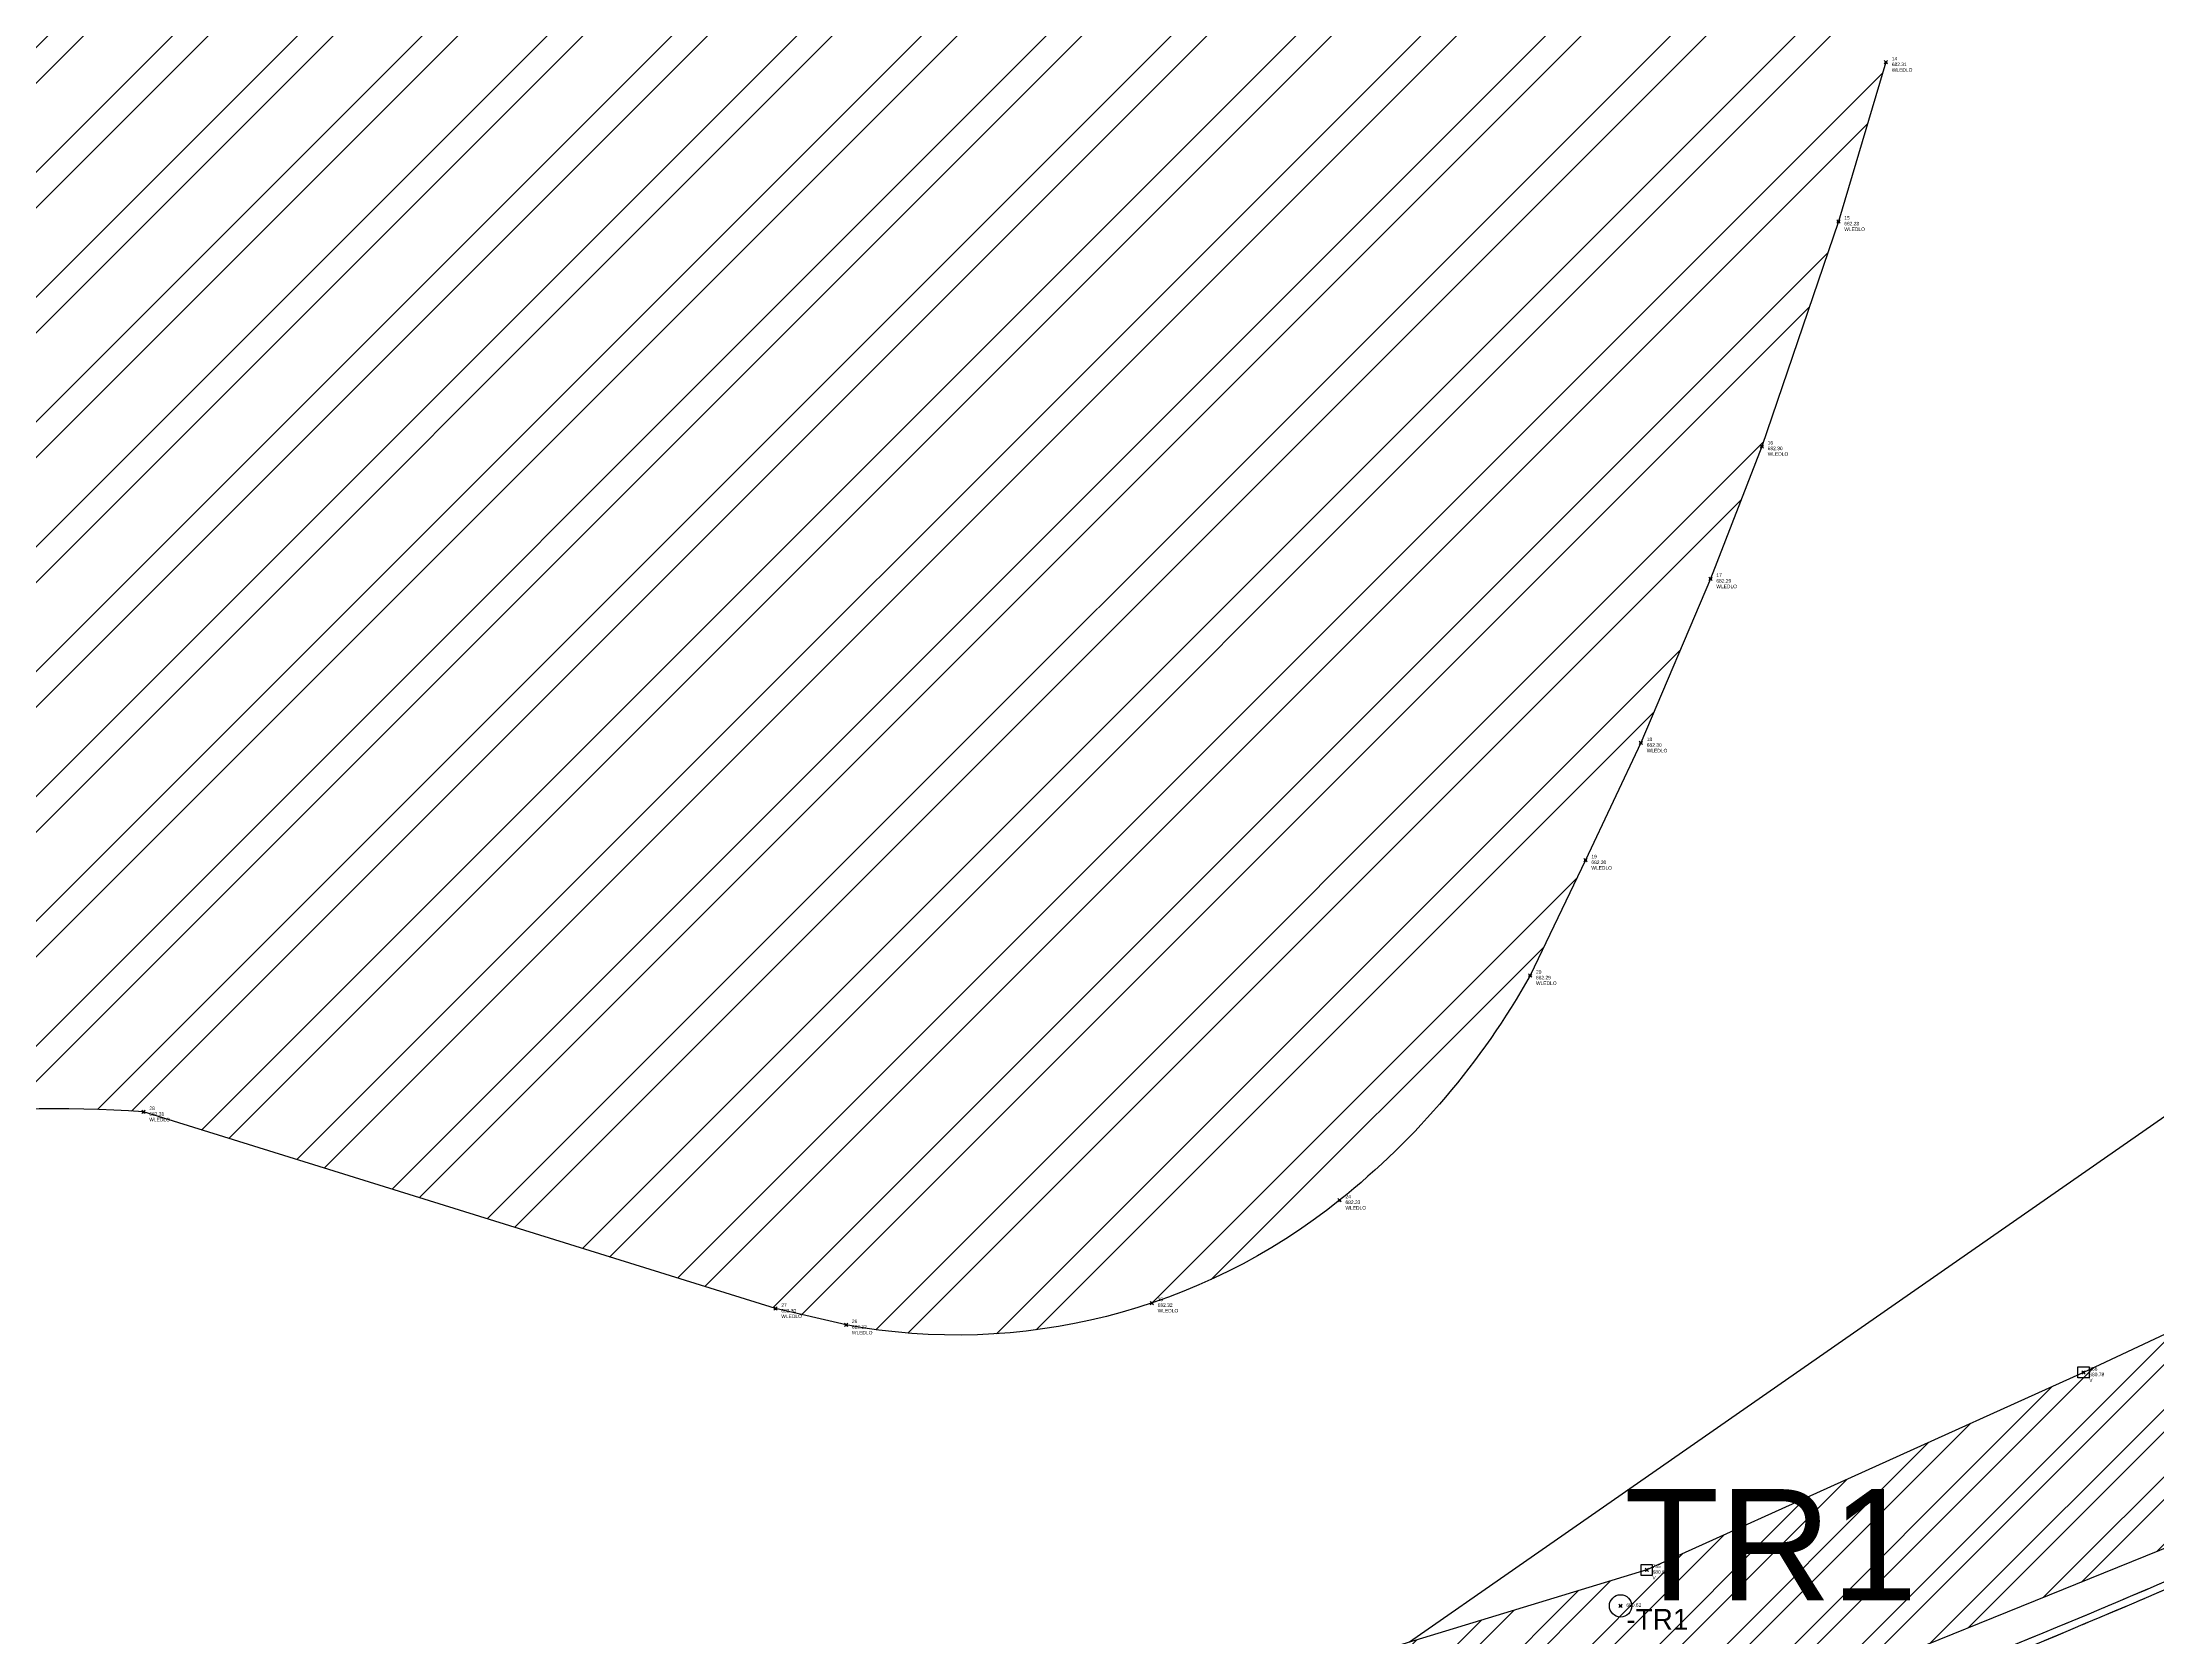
# Model space of a CAD drawing. Extents: x 350769 to 354978, y 6304672 to 6307963.
# Drawn here: x 352701.18 to 352739.22, y 6305511.37 to 6305540.07 of the extents above; entities that cross this region are included whole.
import ezdxf

# ---------------------------------------------------------------- set-up
doc = ezdxf.new("R2010")
doc.units = 0
doc.header["$PDMODE"] = 35
doc.header["$PDSIZE"] = 0.03
doc.linetypes.add('CONTINUOS', pattern=[0])
doc.linetypes.add('JPG_DASHDOT', pattern=[1, 0.5, -0.25, 0, -0.25])
doc.layers.get('0').update_dxf_attribs({"linetype": 'CONTINUOUS'})
doc.layers.add('0_ASD_TOPOGRAFIA_ELEMENTOS', color=7, linetype='CONTINUOS', lineweight=5, true_color=0xbdbdbd)
for name, color, linetype in [('1-ESTACION', 6, 'CONTINUOUS'), ('1-LINEA DE EDIFICACION', 2, 'CONTINUOUS'), ('1-PAVIMENTO', 161, 'CONTINUOUS'), ('1-SOLERA', 212, 'CONTINUOUS'), ('1-VEREDA', 251, 'CONTINUOUS'), ('2-ACHURADO VEREDA', 252, 'CONTINUOUS'), ('C-TINN', 5, 'CONTINUOUS'), ('C-TOPO - BORDE - 3', 7, 'CONTINUOUS'), ('C-TOPO-MINR', 8, 'CONTINUOUS'), ('TOP-URB-SOLERAS', 2, 'JPG_DASHDOT'), ('V-NODE - 2013', 4, 'CONTINUOUS'), ('V-NODE-TEXT 2013', 2, 'CONTINUOUS'), ('V-NODE-TEXT1 2013', 6, 'CONTINUOUS')]:
    doc.layers.add(name, color=color, linetype=linetype)
doc.styles.add('A', font='arial.ttf', dxfattribs={"height": 2})

# ---------------------------------------------------------------- blocks, each defined once
blk = doc.blocks.new('*U134', base_point=(352734.336, 6305539.708))
at = {"layer": 'V-NODE - 2013', "lineweight": -2}
blk.add_point((352734.336, 6305539.708), dxfattribs=at)
at = {"layer": 'V-NODE-TEXT 2013', "linetype": 'ByBlock', "char_height": 0.0635}
for s, insert, attachment_point in [('WLEDLO', (352734.441, 6305539.602), 1), ('682.31', (352734.441, 6305539.703), 1), ('14', (352734.441, 6305539.741), 7)]:
    blk.add_mtext(s, dxfattribs=dict(at, insert=insert, attachment_point=attachment_point))
blk = doc.blocks.new('*U135', base_point=(352733.481, 6305536.843))
at = {"layer": 'V-NODE - 2013', "lineweight": -2}
blk.add_point((352733.481, 6305536.843), dxfattribs=at)
at = {"layer": 'V-NODE-TEXT 2013', "linetype": 'ByBlock', "char_height": 0.0635}
for s, insert, attachment_point in [('682.28', (352733.586, 6305536.838), 1), ('15', (352733.586, 6305536.876), 7), ('WLEDLO', (352733.586, 6305536.737), 1)]:
    blk.add_mtext(s, dxfattribs=dict(at, insert=insert, attachment_point=attachment_point))
blk = doc.blocks.new('*U136', base_point=(352732.103, 6305532.8))
at = {"layer": 'V-NODE - 2013', "lineweight": -2}
blk.add_point((352732.103, 6305532.8), dxfattribs=at)
at = {"layer": 'V-NODE-TEXT 2013', "linetype": 'ByBlock', "char_height": 0.0635}
for s, insert, attachment_point in [('WLEDLO', (352732.208, 6305532.694), 1), ('682.30', (352732.208, 6305532.795), 1), ('16', (352732.208, 6305532.833), 7)]:
    blk.add_mtext(s, dxfattribs=dict(at, insert=insert, attachment_point=attachment_point))
blk = doc.blocks.new('*U137', base_point=(352731.18, 6305530.418))
at = {"layer": 'V-NODE - 2013', "lineweight": -2}
blk.add_point((352731.18, 6305530.418), dxfattribs=at)
at = {"layer": 'V-NODE-TEXT 2013', "linetype": 'ByBlock', "char_height": 0.0635}
for s, insert, attachment_point in [('682.29', (352731.285, 6305530.413), 1), ('17', (352731.285, 6305530.451), 7), ('WLEDLO', (352731.285, 6305530.312), 1)]:
    blk.add_mtext(s, dxfattribs=dict(at, insert=insert, attachment_point=attachment_point))
blk = doc.blocks.new('*U138', base_point=(352729.928, 6305527.466))
at = {"layer": 'V-NODE - 2013', "lineweight": -2}
blk.add_point((352729.928, 6305527.466), dxfattribs=at)
at = {"layer": 'V-NODE-TEXT 2013', "linetype": 'ByBlock', "char_height": 0.0635}
for s, insert, attachment_point in [('WLEDLO', (352730.033, 6305527.36), 1), ('682.30', (352730.033, 6305527.461), 1), ('18', (352730.033, 6305527.499), 7)]:
    blk.add_mtext(s, dxfattribs=dict(at, insert=insert, attachment_point=attachment_point))
blk = doc.blocks.new('*U139', base_point=(352728.932, 6305525.356))
at = {"layer": 'V-NODE - 2013', "lineweight": -2}
blk.add_point((352728.932, 6305525.356), dxfattribs=at)
at = {"layer": 'V-NODE-TEXT 2013', "linetype": 'ByBlock', "char_height": 0.0635}
for s, insert, attachment_point in [('19', (352729.037, 6305525.389), 7), ('WLEDLO', (352729.037, 6305525.25), 1), ('682.30', (352729.037, 6305525.351), 1)]:
    blk.add_mtext(s, dxfattribs=dict(at, insert=insert, attachment_point=attachment_point))
blk = doc.blocks.new('*U140', base_point=(352727.936, 6305523.282))
at = {"layer": 'V-NODE - 2013', "lineweight": -2}
blk.add_point((352727.936, 6305523.282), dxfattribs=at)
at = {"layer": 'V-NODE-TEXT 2013', "linetype": 'ByBlock', "char_height": 0.0635}
for s, insert, attachment_point in [('WLEDLO', (352728.041, 6305523.176), 1), ('20', (352728.041, 6305523.315), 7), ('682.29', (352728.041, 6305523.277), 1)]:
    blk.add_mtext(s, dxfattribs=dict(at, insert=insert, attachment_point=attachment_point))
blk = doc.blocks.new('*U141', base_point=(352724.509, 6305519.241))
at = {"layer": 'V-NODE - 2013', "lineweight": -2}
blk.add_point((352724.509, 6305519.241), dxfattribs=at)
at = {"layer": 'V-NODE-TEXT 2013', "linetype": 'ByBlock', "char_height": 0.0635}
for s, insert, attachment_point in [('24', (352724.614, 6305519.274), 7), ('WLEDLO', (352724.614, 6305519.135), 1), ('682.33', (352724.614, 6305519.236), 1)]:
    blk.add_mtext(s, dxfattribs=dict(at, insert=insert, attachment_point=attachment_point))
blk = doc.blocks.new('*U142', base_point=(352721.131, 6305517.392))
at = {"layer": 'V-NODE - 2013', "lineweight": -2}
blk.add_point((352721.131, 6305517.392), dxfattribs=at)
at = {"layer": 'V-NODE-TEXT 2013', "linetype": 'ByBlock', "char_height": 0.0635}
for s, insert, attachment_point in [('25', (352721.236, 6305517.425), 7), ('682.32', (352721.236, 6305517.387), 1), ('WLEDLO', (352721.236, 6305517.286), 1)]:
    blk.add_mtext(s, dxfattribs=dict(at, insert=insert, attachment_point=attachment_point))
blk = doc.blocks.new('*U143', base_point=(352715.631, 6305516.997))
at = {"layer": 'V-NODE - 2013', "lineweight": -2}
blk.add_point((352715.631, 6305516.997), dxfattribs=at)
at = {"layer": 'V-NODE-TEXT 2013', "linetype": 'ByBlock', "char_height": 0.0635}
for s, insert, attachment_point in [('26', (352715.736, 6305517.03), 7), ('WLEDLO', (352715.736, 6305516.891), 1), ('682.32', (352715.736, 6305516.992), 1)]:
    blk.add_mtext(s, dxfattribs=dict(at, insert=insert, attachment_point=attachment_point))
blk = doc.blocks.new('*U144', base_point=(352714.362, 6305517.291))
at = {"layer": 'V-NODE - 2013', "lineweight": -2}
blk.add_point((352714.362, 6305517.291), dxfattribs=at)
at = {"layer": 'V-NODE-TEXT 2013', "linetype": 'ByBlock', "char_height": 0.0635}
for s, insert, attachment_point in [('27', (352714.467, 6305517.324), 7), ('WLEDLO', (352714.467, 6305517.185), 1), ('682.30', (352714.467, 6305517.286), 1)]:
    blk.add_mtext(s, dxfattribs=dict(at, insert=insert, attachment_point=attachment_point))
blk = doc.blocks.new('*U145', base_point=(352702.995, 6305520.829))
at = {"layer": 'V-NODE - 2013', "lineweight": -2}
blk.add_point((352702.995, 6305520.829), dxfattribs=at)
at = {"layer": 'V-NODE-TEXT 2013', "linetype": 'ByBlock', "char_height": 0.0635}
for s, insert, attachment_point in [('28', (352703.1, 6305520.862), 7), ('682.31', (352703.1, 6305520.824), 1), ('WLEDLO', (352703.1, 6305520.723), 1)]:
    blk.add_mtext(s, dxfattribs=dict(at, insert=insert, attachment_point=attachment_point))
blk = doc.blocks.new('*U182', base_point=(352730.032, 6305512.591))
at = {"layer": 'V-NODE - 2013', "lineweight": -2}
blk.add_point((352730.032, 6305512.591), dxfattribs=at)
at = {"layer": 'V-NODE-TEXT 2013', "linetype": 'ByBlock', "char_height": 0.0635}
for s, insert, attachment_point in [('V', (352730.137, 6305512.485), 1), ('755', (352730.137, 6305512.624), 7), ('680.62', (352730.137, 6305512.586), 1)]:
    blk.add_mtext(s, dxfattribs=dict(at, insert=insert, attachment_point=attachment_point))
blk = doc.blocks.new('*U183', base_point=(352737.888, 6305516.144))
at = {"layer": 'V-NODE - 2013', "lineweight": -2}
blk.add_point((352737.888, 6305516.144), dxfattribs=at)
at = {"layer": 'V-NODE-TEXT 2013', "linetype": 'ByBlock', "char_height": 0.0635}
for s, insert, attachment_point in [('V', (352737.993, 6305516.038), 1), ('756', (352737.993, 6305516.177), 7), ('680.78', (352737.993, 6305516.139), 1)]:
    blk.add_mtext(s, dxfattribs=dict(at, insert=insert, attachment_point=attachment_point))
blk = doc.blocks.new('*U456', base_point=(352729.562, 6305511.945))
at = {"layer": 'V-NODE - 2013', "lineweight": -2}
blk.add_point((352729.562, 6305511.945), dxfattribs=at)
at = {"layer": 'V-NODE-TEXT1 2013', "linetype": 'ByBlock'}
for s, insert, char_height, attachment_point in [('680.62', (352729.667, 6305511.959), 0.0635, 4), ('-TR1', (352729.667, 6305511.89), 0.375, 1)]:
    blk.add_mtext(s, dxfattribs=dict(at, insert=insert, char_height=char_height, attachment_point=attachment_point))
blk = doc.blocks.new('*U588', base_point=(352729.562, 6305511.945))
at = {"layer": 'V-NODE - 2013', "lineweight": -2}
blk.add_point((352729.562, 6305511.945), dxfattribs=at)
at = {"layer": 'V-NODE-TEXT1 2013', "linetype": 'ByBlock'}
for s, insert, char_height, attachment_point in [('680.62', (352729.667, 6305511.959), 0.0635, 4), ('-TR1', (352729.667, 6305511.89), 0.375, 1)]:
    blk.add_mtext(s, dxfattribs=dict(at, insert=insert, char_height=char_height, attachment_point=attachment_point))
blk = doc.blocks.new('*U4372', base_point=(352734.336, 6305539.708))
at = {"layer": 'V-NODE - 2013', "lineweight": -2}
blk.add_point((352734.336, 6305539.708), dxfattribs=at)
at = {"layer": 'V-NODE-TEXT 2013', "linetype": 'ByBlock', "char_height": 0.0635}
for s, insert, attachment_point in [('WLEDLO', (352734.441, 6305539.602), 1), ('682.31', (352734.441, 6305539.703), 1), ('14', (352734.441, 6305539.741), 7)]:
    blk.add_mtext(s, dxfattribs=dict(at, insert=insert, attachment_point=attachment_point))
blk = doc.blocks.new('*U4373', base_point=(352733.481, 6305536.843))
at = {"layer": 'V-NODE - 2013', "lineweight": -2}
blk.add_point((352733.481, 6305536.843), dxfattribs=at)
at = {"layer": 'V-NODE-TEXT 2013', "linetype": 'ByBlock', "char_height": 0.0635}
for s, insert, attachment_point in [('682.28', (352733.586, 6305536.838), 1), ('15', (352733.586, 6305536.876), 7), ('WLEDLO', (352733.586, 6305536.737), 1)]:
    blk.add_mtext(s, dxfattribs=dict(at, insert=insert, attachment_point=attachment_point))
blk = doc.blocks.new('*U4374', base_point=(352732.103, 6305532.8))
at = {"layer": 'V-NODE - 2013', "lineweight": -2}
blk.add_point((352732.103, 6305532.8), dxfattribs=at)
at = {"layer": 'V-NODE-TEXT 2013', "linetype": 'ByBlock', "char_height": 0.0635}
for s, insert, attachment_point in [('WLEDLO', (352732.208, 6305532.694), 1), ('682.30', (352732.208, 6305532.795), 1), ('16', (352732.208, 6305532.833), 7)]:
    blk.add_mtext(s, dxfattribs=dict(at, insert=insert, attachment_point=attachment_point))
blk = doc.blocks.new('*U4375', base_point=(352731.18, 6305530.418))
at = {"layer": 'V-NODE - 2013', "lineweight": -2}
blk.add_point((352731.18, 6305530.418), dxfattribs=at)
at = {"layer": 'V-NODE-TEXT 2013', "linetype": 'ByBlock', "char_height": 0.0635}
for s, insert, attachment_point in [('682.29', (352731.285, 6305530.413), 1), ('17', (352731.285, 6305530.451), 7), ('WLEDLO', (352731.285, 6305530.312), 1)]:
    blk.add_mtext(s, dxfattribs=dict(at, insert=insert, attachment_point=attachment_point))
blk = doc.blocks.new('*U4376', base_point=(352729.928, 6305527.466))
at = {"layer": 'V-NODE - 2013', "lineweight": -2}
blk.add_point((352729.928, 6305527.466), dxfattribs=at)
at = {"layer": 'V-NODE-TEXT 2013', "linetype": 'ByBlock', "char_height": 0.0635}
for s, insert, attachment_point in [('WLEDLO', (352730.033, 6305527.36), 1), ('682.30', (352730.033, 6305527.461), 1), ('18', (352730.033, 6305527.499), 7)]:
    blk.add_mtext(s, dxfattribs=dict(at, insert=insert, attachment_point=attachment_point))
blk = doc.blocks.new('*U4377', base_point=(352728.932, 6305525.356))
at = {"layer": 'V-NODE - 2013', "lineweight": -2}
blk.add_point((352728.932, 6305525.356), dxfattribs=at)
at = {"layer": 'V-NODE-TEXT 2013', "linetype": 'ByBlock', "char_height": 0.0635}
for s, insert, attachment_point in [('19', (352729.037, 6305525.389), 7), ('WLEDLO', (352729.037, 6305525.25), 1), ('682.30', (352729.037, 6305525.351), 1)]:
    blk.add_mtext(s, dxfattribs=dict(at, insert=insert, attachment_point=attachment_point))
blk = doc.blocks.new('*U4378', base_point=(352727.936, 6305523.282))
at = {"layer": 'V-NODE - 2013', "lineweight": -2}
blk.add_point((352727.936, 6305523.282), dxfattribs=at)
at = {"layer": 'V-NODE-TEXT 2013', "linetype": 'ByBlock', "char_height": 0.0635}
for s, insert, attachment_point in [('WLEDLO', (352728.041, 6305523.176), 1), ('20', (352728.041, 6305523.315), 7), ('682.29', (352728.041, 6305523.277), 1)]:
    blk.add_mtext(s, dxfattribs=dict(at, insert=insert, attachment_point=attachment_point))
blk = doc.blocks.new('*U4379', base_point=(352724.509, 6305519.241))
at = {"layer": 'V-NODE - 2013', "lineweight": -2}
blk.add_point((352724.509, 6305519.241), dxfattribs=at)
at = {"layer": 'V-NODE-TEXT 2013', "linetype": 'ByBlock', "char_height": 0.0635}
for s, insert, attachment_point in [('24', (352724.614, 6305519.274), 7), ('WLEDLO', (352724.614, 6305519.135), 1), ('682.33', (352724.614, 6305519.236), 1)]:
    blk.add_mtext(s, dxfattribs=dict(at, insert=insert, attachment_point=attachment_point))
blk = doc.blocks.new('*U4380', base_point=(352721.131, 6305517.392))
at = {"layer": 'V-NODE - 2013', "lineweight": -2}
blk.add_point((352721.131, 6305517.392), dxfattribs=at)
at = {"layer": 'V-NODE-TEXT 2013', "linetype": 'ByBlock', "char_height": 0.0635}
for s, insert, attachment_point in [('25', (352721.236, 6305517.425), 7), ('682.32', (352721.236, 6305517.387), 1), ('WLEDLO', (352721.236, 6305517.286), 1)]:
    blk.add_mtext(s, dxfattribs=dict(at, insert=insert, attachment_point=attachment_point))
blk = doc.blocks.new('*U4381', base_point=(352715.631, 6305516.997))
at = {"layer": 'V-NODE - 2013', "lineweight": -2}
blk.add_point((352715.631, 6305516.997), dxfattribs=at)
at = {"layer": 'V-NODE-TEXT 2013', "linetype": 'ByBlock', "char_height": 0.0635}
for s, insert, attachment_point in [('26', (352715.736, 6305517.03), 7), ('WLEDLO', (352715.736, 6305516.891), 1), ('682.32', (352715.736, 6305516.992), 1)]:
    blk.add_mtext(s, dxfattribs=dict(at, insert=insert, attachment_point=attachment_point))
blk = doc.blocks.new('*U4382', base_point=(352714.362, 6305517.291))
at = {"layer": 'V-NODE - 2013', "lineweight": -2}
blk.add_point((352714.362, 6305517.291), dxfattribs=at)
at = {"layer": 'V-NODE-TEXT 2013', "linetype": 'ByBlock', "char_height": 0.0635}
for s, insert, attachment_point in [('27', (352714.467, 6305517.324), 7), ('WLEDLO', (352714.467, 6305517.185), 1), ('682.30', (352714.467, 6305517.286), 1)]:
    blk.add_mtext(s, dxfattribs=dict(at, insert=insert, attachment_point=attachment_point))
blk = doc.blocks.new('*U4383', base_point=(352702.995, 6305520.829))
at = {"layer": 'V-NODE - 2013', "lineweight": -2}
blk.add_point((352702.995, 6305520.829), dxfattribs=at)
at = {"layer": 'V-NODE-TEXT 2013', "linetype": 'ByBlock', "char_height": 0.0635}
for s, insert, attachment_point in [('28', (352703.1, 6305520.862), 7), ('682.31', (352703.1, 6305520.824), 1), ('WLEDLO', (352703.1, 6305520.723), 1)]:
    blk.add_mtext(s, dxfattribs=dict(at, insert=insert, attachment_point=attachment_point))
blk = doc.blocks.new('*U4421', base_point=(352730.032, 6305512.591))
at = {"layer": 'V-NODE - 2013', "lineweight": -2}
blk.add_point((352730.032, 6305512.591), dxfattribs=at)
at = {"layer": 'V-NODE-TEXT 2013', "linetype": 'ByBlock', "char_height": 0.0635}
for s, insert, attachment_point in [('V', (352730.137, 6305512.485), 1), ('755', (352730.137, 6305512.624), 7), ('680.62', (352730.137, 6305512.586), 1)]:
    blk.add_mtext(s, dxfattribs=dict(at, insert=insert, attachment_point=attachment_point))
blk = doc.blocks.new('*U4422', base_point=(352737.888, 6305516.144))
at = {"layer": 'V-NODE - 2013', "lineweight": -2}
blk.add_point((352737.888, 6305516.144), dxfattribs=at)
at = {"layer": 'V-NODE-TEXT 2013', "linetype": 'ByBlock', "char_height": 0.0635}
for s, insert, attachment_point in [('V', (352737.993, 6305516.038), 1), ('756', (352737.993, 6305516.177), 7), ('680.78', (352737.993, 6305516.139), 1)]:
    blk.add_mtext(s, dxfattribs=dict(at, insert=insert, attachment_point=attachment_point))
blk = doc.blocks.new('*U4714', base_point=(352729.562, 6305511.945))
at = {"layer": 'V-NODE - 2013', "lineweight": -2}
blk.add_point((352729.562, 6305511.945), dxfattribs=at)
at = {"layer": 'V-NODE-TEXT1 2013', "linetype": 'ByBlock'}
for s, insert, char_height, attachment_point in [('680.62', (352729.667, 6305511.959), 0.0635, 4), ('-TR1', (352729.667, 6305511.89), 0.375, 1)]:
    blk.add_mtext(s, dxfattribs=dict(at, insert=insert, char_height=char_height, attachment_point=attachment_point))
blk = doc.blocks.new('*U4846', base_point=(352729.562, 6305511.945))
at = {"layer": 'V-NODE - 2013', "lineweight": -2}
blk.add_point((352729.562, 6305511.945), dxfattribs=at)
at = {"layer": 'V-NODE-TEXT1 2013', "linetype": 'ByBlock'}
for s, insert, char_height, attachment_point in [('680.62', (352729.667, 6305511.959), 0.0635, 4), ('-TR1', (352729.667, 6305511.89), 0.375, 1)]:
    blk.add_mtext(s, dxfattribs=dict(at, insert=insert, char_height=char_height, attachment_point=attachment_point))
blk = doc.blocks.new('TOPOGRAFIA')
at = {"layer": '1-LINEA DE EDIFICACION', "true_color": 0xbdbdbd}
h = blk.add_hatch(dxfattribs=at)
h.set_pattern_fill('ANSI31', color=9, scale=0.5)
h.set_pattern_definition([(45, (38000, -3000), (-1.12253201513, 1.12253201513), [])])
h.paths.add_polyline_path([(390729.928, 6302527.466), (390731.18, 6302530.418), (390732.103, 6302532.8), (390733.481, 6302536.843), (390734.336, 6302539.708), (390721.512, 6302547.801), (390706.978, 6302544.048), (390698.223, 6302541.424), (390695.338, 6302540.499), (390687.797, 6302537.93), (390665.304, 6302528.744), (390637.663, 6302511.802, 0.006267), (390633.66, 6302508.665, 0.018639), (390628.451, 6302504.306, 0.0083), (390623.24, 6302499.537, 0.150201), (390620.644, 6302495.91, 0.113046), (390620.422, 6302493.65, 0.139735), (390621.83, 6302490.308, 0.216425), (390626.155, 6302488.148, 0.107166), (390629.248, 6302488.7, -0.011808), (390646.277, 6302498.327, -0.029047), (390684.739, 6302516.164, -0.00829), (390694.531, 6302519.845, -0.093857), (390702.995, 6302520.829), (390714.362, 6302517.291), (390715.631, 6302516.997, 0.217916), (390724.509, 6302519.241, 0.095657), (390727.936, 6302523.282), (390728.932, 6302525.356)])
at = {"layer": '1-ESTACION', "color": 9, "true_color": 0xbdbdbd}
blk.add_circle((390729.562, 6302511.945), 0.2, dxfattribs=at)
blk.add_point((390729.562, 6302511.945), dxfattribs=at)
at = {"layer": '1-LINEA DE EDIFICACION', "color": 9, "true_color": 0xbdbdbd, "flags": 128}
blk.add_lwpolyline([(390734.336, 6302539.708), (390733.481, 6302536.843), (390732.103, 6302532.8), (390731.18, 6302530.418), (390729.928, 6302527.466), (390728.932, 6302525.356), (390727.936, 6302523.282, -0.095657), (390724.509, 6302519.241, -0.217916), (390715.631, 6302516.997), (390714.362, 6302517.291), (390702.995, 6302520.829, 0.093857), (390694.531, 6302519.845, 0.00829), (390684.739, 6302516.164, 0.029047), (390646.277, 6302498.327, 0.011808)], format="xyb", dxfattribs=at)
at = {"layer": '1-PAVIMENTO', "color": 9, "true_color": 0xbdbdbd, "flags": 128}
blk.add_lwpolyline([(390778.751, 6302530.032, -0.004368), (390768.267, 6302525.571, 0.017812), (390748.137, 6302516.18, -0.016795), (390731.276, 6302508.927), (390726.567, 6302507.074), (390714.466, 6302502.374), (390703.285, 6302497.911), (390690.552, 6302492.881), (390678.164, 6302488.008), (390664.311, 6302482.545), (390652.539, 6302477.903), (390642.641, 6302473.994), (390634.116, 6302470.602), (390625.019, 6302467.041), (390618.951, 6302464.69)], format="xyb", dxfattribs=at)
at = {"layer": '1-SOLERA', "color": 9, "true_color": 0xbdbdbd, "flags": 128}
blk.add_lwpolyline([(390618.854, 6302464.849), (390625.021, 6302467.203), (390634.071, 6302470.766), (390642.562, 6302474.132), (390652.485, 6302478.053), (390662.476, 6302481.993), (390676.698, 6302487.613), (390690.563, 6302493.092), (390703.274, 6302498.078), (390714.385, 6302502.511), (390726.509, 6302507.211), (390731.347, 6302509.152, 0.022188), (390748.051, 6302516.349, -0.013992), (390768.25, 6302525.771, -0.000879), (390778.682, 6302530.165, -0.008748)], format="xyb", dxfattribs=at)
at = {"layer": '1-VEREDA', "color": 9, "true_color": 0xbdbdbd, "flags": 128}
for points in [[(390779.051, 6302534.166), (390777.12, 6302533.349), (390776.949, 6302533.635), (390767.175, 6302529.661), (390757.695, 6302525.376), (390748.002, 6302520.893), (390737.888, 6302516.144), (390730.032, 6302512.591), (390725.232, 6302511.131), (390711.741, 6302505.751), (390701.822, 6302501.812), (390688.808, 6302496.674), (390675.378, 6302491.326)], [(390676.565, 6302488.051), (390690.331, 6302493.466), (390703.095, 6302498.55), (390713.345, 6302502.582), (390726.41, 6302507.725), (390731.324, 6302509.731), (390740.236, 6302513.341), (390747.826, 6302516.788), (390758.93, 6302522.123), (390768.406, 6302526.356), (390778.513, 6302530.641), (390778.682, 6302530.165)]]:
    blk.add_lwpolyline(points, dxfattribs=at)
at = {"layer": 'C-TINN', "color": 9, "linetype": 'Continuous', "lineweight": -3, "true_color": 0xbdbdbd}
for points, elevation in [([(390737.788, 6302516.044), (390737.788, 6302516.244), (390737.988, 6302516.244), (390737.988, 6302516.044), (390737.788, 6302516.044)], 680.779), ([(390729.932, 6302512.491), (390729.932, 6302512.691), (390730.132, 6302512.691), (390730.132, 6302512.491), (390729.932, 6302512.491)], 680.62)]:
    blk.add_lwpolyline(points, dxfattribs=dict(at, elevation=elevation))
for p in [(390737.888, 6302516.144, 680.779), (390730.032, 6302512.591, 680.62)]:
    blk.add_point(p, dxfattribs=at)
at = {"layer": 'C-TOPO - BORDE - 3', "color": 9, "true_color": 0xbdbdbd, "elevation": 679.37, "flags": 128}
blk.add_lwpolyline([(390771.631, 6302574.23), (390772.485, 6302568.265), (390774.129, 6302556.217), (390775.876, 6302543.685), (390775.866, 6302541.561), (390775.254, 6302539.614), (390773.933, 6302538.027), (390772.121, 6302537.026), (390761.679, 6302533.001), (390749.581, 6302528.273), (390748.002, 6302520.893), (390737.888, 6302516.144), (390730.032, 6302512.591), (390725.232, 6302511.131), (390711.741, 6302505.751), (390701.822, 6302501.812), (390688.808, 6302496.674), (390675.378, 6302491.326)], dxfattribs=at)
at = {"layer": 'C-TOPO-MINR', "color": 9, "linetype": 'Continuous', "lineweight": -3, "true_color": 0xbdbdbd, "elevation": 680.5}
blk.add_lwpolyline([(390745.776, 6302525.221), (390725.765, 6302511.293)], dxfattribs=at)
at = {"color": 9, "true_color": 0xbdbdbd}
for name, p in [('*U4372', (390734.336, 6302539.708)), ('*U4373', (390733.481, 6302536.843)), ('*U4374', (390732.103, 6302532.8)), ('*U4375', (390731.18, 6302530.418)), ('*U4376', (390729.928, 6302527.466)), ('*U4377', (390728.932, 6302525.356)), ('*U4378', (390727.936, 6302523.282)), ('*U4383', (390702.995, 6302520.829)), ('*U4379', (390724.509, 6302519.241)), ('*U4382', (390714.362, 6302517.291)), ('*U4380', (390721.131, 6302517.392)), ('*U4381', (390715.631, 6302516.997)), ('*U4422', (390737.888, 6302516.144)), ('*U4421', (390730.032, 6302512.591)), ('*U4714', (390729.562, 6302511.945)), ('*U4846', (390729.562, 6302511.945))]:
    blk.add_blockref(name, p, dxfattribs=at)
at = {"layer": '1-ESTACION', "color": 9, "true_color": 0xbdbdbd, "style": 'A'}
blk.add_text('TR1', height=2, dxfattribs=at).set_placement((390729.629, 6302512.045))

msp = doc.modelspace()

# ---------------------------------------------------------------- hatches: boundary and pattern name
at = {"layer": '1-LINEA DE EDIFICACION'}
h = msp.add_hatch(dxfattribs=at)
h.set_pattern_fill('ANSI31', color=256, scale=0.5)
h.paths.add_polyline_path([(352729.928, 6305527.466), (352731.18, 6305530.418), (352732.103, 6305532.8), (352733.481, 6305536.843), (352734.336, 6305539.708), (352721.512, 6305547.801), (352706.978, 6305544.048), (352698.223, 6305541.424), (352695.338, 6305540.499), (352687.797, 6305537.93), (352665.304, 6305528.744), (352637.663, 6305511.802, 0.006267), (352633.66, 6305508.665, 0.018639), (352628.451, 6305504.306, 0.0083), (352623.24, 6305499.537, 0.150201), (352620.644, 6305495.91, 0.113046), (352620.422, 6305493.65, 0.139735), (352621.83, 6305490.308, 0.216425), (352626.155, 6305488.148, 0.107166), (352629.248, 6305488.7, -0.011808), (352646.277, 6305498.327, -0.029047), (352684.739, 6305516.164, -0.00829), (352694.531, 6305519.845, -0.093857), (352702.995, 6305520.829), (352714.362, 6305517.291), (352715.631, 6305516.997, 0.217916), (352724.509, 6305519.241, 0.095657), (352727.936, 6305523.282), (352728.932, 6305525.356)])
at = {"layer": '2-ACHURADO VEREDA'}
h = msp.add_hatch(dxfattribs=at)
h.set_pattern_fill('ANSI32', color=256, scale=0.09)
h.paths.add_polyline_path([(352778.513, 6305530.641), (352778.682, 6305530.165, 0.30076), (352781.877, 6305535.88), (352781.417, 6305539.545), (352780.967, 6305539.483), (352779.696, 6305548.344), (352778.207, 6305548.171), (352779.429, 6305539.404), (352778.4, 6305538.745), (352779.051, 6305534.166), (352777.12, 6305533.349), (352776.949, 6305533.635), (352767.175, 6305529.661), (352757.695, 6305525.376), (352748.002, 6305520.893), (352737.888, 6305516.144), (352730.032, 6305512.591), (352725.232, 6305511.131), (352711.741, 6305505.751), (352701.822, 6305501.812), (352688.808, 6305496.674), (352675.378, 6305491.326), (352662.77, 6305486.309), (352650.76, 6305481.531), (352641.08, 6305477.675), (352632.611, 6305474.335), (352623.668, 6305470.801), (352617.537, 6305468.424), (352605.764, 6305463.41), (352608.355, 6305461.211), (352618.346, 6305465.146), (352624.871, 6305467.668), (352633.825, 6305471.211), (352642.415, 6305474.593), (352652.307, 6305478.512), (352664.168, 6305483.169), (352676.565, 6305488.051), (352690.331, 6305493.466), (352703.095, 6305498.55), (352713.345, 6305502.582), (352726.41, 6305507.725), (352731.324, 6305509.731), (352740.236, 6305513.341), (352747.826, 6305516.788), (352758.93, 6305522.123), (352768.406, 6305526.356)])

# ---------------------------------------------------------------- linework, layer by layer
at = {"layer": '1-ESTACION'}
msp.add_circle((352729.562, 6305511.945), 0.2, dxfattribs=at)
msp.add_point((352729.562, 6305511.945), dxfattribs=at)
at = {"layer": '1-LINEA DE EDIFICACION', "flags": 128}
msp.add_lwpolyline([(352734.336, 6305539.708), (352733.481, 6305536.843), (352732.103, 6305532.8), (352731.18, 6305530.418), (352729.928, 6305527.466), (352728.932, 6305525.356), (352727.936, 6305523.282, -0.095657), (352724.509, 6305519.241, -0.217916), (352715.631, 6305516.997), (352714.362, 6305517.291), (352702.995, 6305520.829, 0.093857), (352694.531, 6305519.845, 0.00829), (352684.739, 6305516.164, 0.029047), (352646.277, 6305498.327, 0.011808)], format="xyb", dxfattribs=at)
at = {"layer": '1-VEREDA', "flags": 128}
for points in [[(352779.051, 6305534.166), (352777.12, 6305533.349), (352776.949, 6305533.635), (352767.175, 6305529.661), (352757.695, 6305525.376), (352748.002, 6305520.893), (352737.888, 6305516.144), (352730.032, 6305512.591), (352725.232, 6305511.131), (352711.741, 6305505.751), (352701.822, 6305501.812), (352688.808, 6305496.674), (352675.378, 6305491.326)], [(352676.565, 6305488.051), (352690.331, 6305493.466), (352703.095, 6305498.55), (352713.345, 6305502.582), (352726.41, 6305507.725), (352731.324, 6305509.731), (352740.236, 6305513.341), (352747.826, 6305516.788), (352758.93, 6305522.123), (352768.406, 6305526.356), (352778.513, 6305530.641), (352778.682, 6305530.165)]]:
    msp.add_lwpolyline(points, dxfattribs=at)
at = {"layer": 'C-TOPO - BORDE - 3', "elevation": 679.37, "flags": 128}
msp.add_lwpolyline([(352771.631, 6305574.23), (352772.485, 6305568.265), (352774.129, 6305556.217), (352775.876, 6305543.685), (352775.866, 6305541.561), (352775.254, 6305539.614), (352773.933, 6305538.027), (352772.121, 6305537.026), (352761.679, 6305533.001), (352749.581, 6305528.273), (352748.002, 6305520.893), (352737.888, 6305516.144), (352730.032, 6305512.591), (352725.232, 6305511.131), (352711.741, 6305505.751), (352701.822, 6305501.812), (352688.808, 6305496.674), (352675.378, 6305491.326)], dxfattribs=at)
at = {"layer": 'TOP-URB-SOLERAS', "flags": 128}
for points in [[(352618.854, 6305464.849), (352625.021, 6305467.203), (352634.071, 6305470.766), (352642.562, 6305474.132), (352652.485, 6305478.053), (352662.476, 6305481.993), (352676.698, 6305487.613), (352690.563, 6305493.092), (352703.274, 6305498.078), (352714.385, 6305502.511), (352726.509, 6305507.211), (352731.347, 6305509.152, 0.022188), (352748.051, 6305516.349, -0.013992), (352768.25, 6305525.771, -0.000879), (352778.682, 6305530.165, -0.008748)], [(352778.751, 6305530.032, -0.004368), (352768.267, 6305525.571, 0.017812), (352748.137, 6305516.18, -0.016795), (352731.276, 6305508.927), (352726.567, 6305507.074), (352714.466, 6305502.374), (352703.285, 6305497.911), (352690.552, 6305492.881), (352678.164, 6305488.008), (352664.311, 6305482.545), (352652.539, 6305477.903), (352642.641, 6305473.994), (352634.116, 6305470.602), (352625.019, 6305467.041), (352618.951, 6305464.69)]]:
    msp.add_lwpolyline(points, format="xyb", dxfattribs=at)

# ---------------------------------------------------------------- block references
for name, p in [('*U134', (352734.336, 6305539.708)), ('*U135', (352733.481, 6305536.843)), ('*U136', (352732.103, 6305532.8)), ('*U137', (352731.18, 6305530.418)), ('*U138', (352729.928, 6305527.466)), ('*U139', (352728.932, 6305525.356)), ('*U140', (352727.936, 6305523.282)), ('*U145', (352702.995, 6305520.829)), ('*U141', (352724.509, 6305519.241)), ('*U144', (352714.362, 6305517.291)), ('*U142', (352721.131, 6305517.392)), ('*U143', (352715.631, 6305516.997)), ('*U183', (352737.888, 6305516.144)), ('*U182', (352730.032, 6305512.591)), ('*U456', (352729.562, 6305511.945)), ('*U588', (352729.562, 6305511.945))]:
    msp.add_blockref(name, p)

# ---------------------------------------------------------------- texts
at = {"layer": '1-ESTACION', "style": 'A'}
msp.add_text('TR1', height=2, dxfattribs=at).set_placement((352729.629, 6305512.045))

# ---------------------------------------------------------------- next in the draw order: block references
at = {"layer": '0_ASD_TOPOGRAFIA_ELEMENTOS', "color": 30, "true_color": 0xf26507}
msp.add_blockref('TOPOGRAFIA', (-38000, 3000), dxfattribs=at)

doc.saveas('drawing.dxf')
